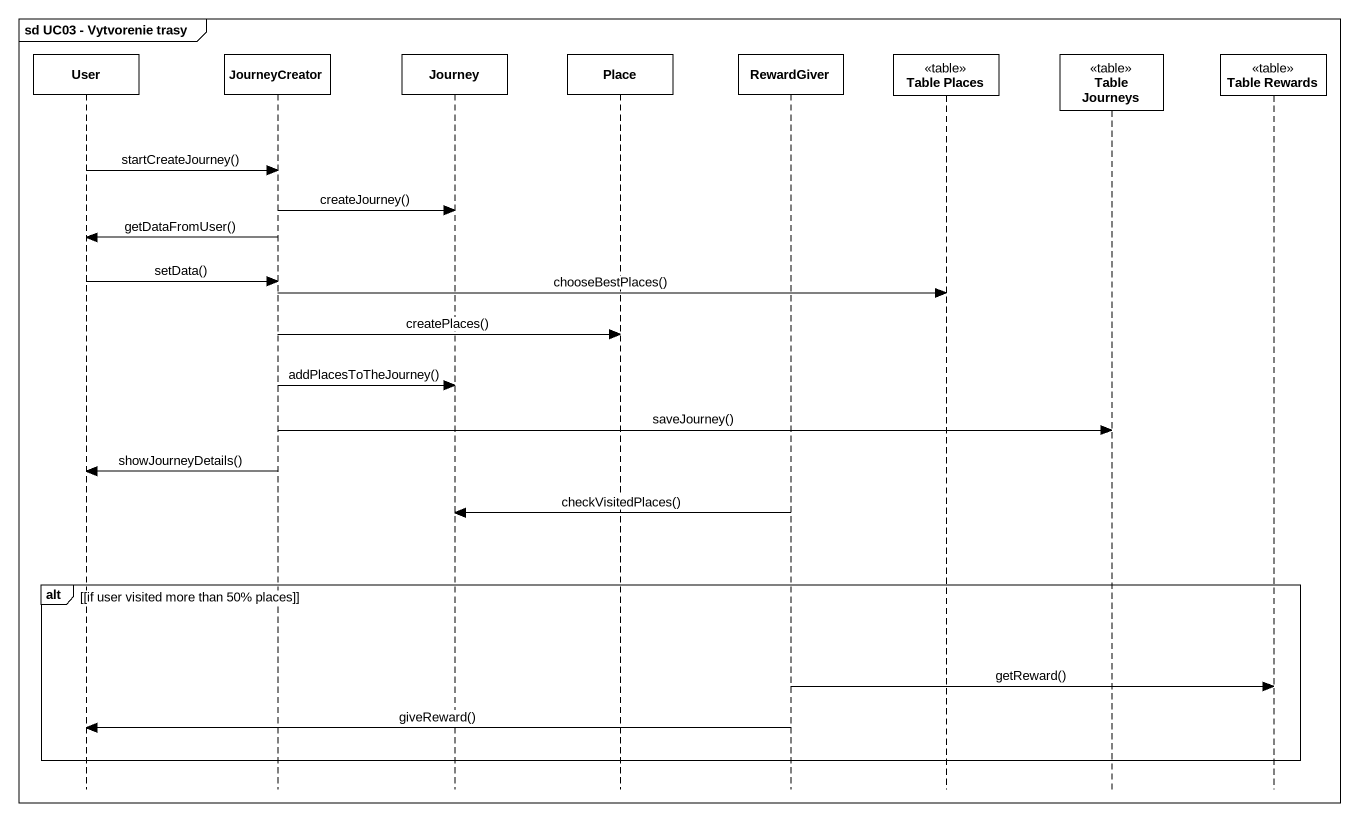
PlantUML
@startuml
mainframe sd UC03 - Vytvorenie trasy
hide footbox
participant User
participant JourneyCreator
participant Journey
participant Place
participant RewardGiver
participant "Table Places" as Table_Places <<table>>
participant "Table Journeys" as Table_Journeys <<table>>
participant "Table Rewards" as Table_Rewards <<table>>

User -> JourneyCreator : startCreateJourney()
JourneyCreator -> Journey : createJourney()
JourneyCreator -> User : getDataFromUser()
User -> JourneyCreator : setData()
JourneyCreator -> Table_Places : chooseBestPlaces()
JourneyCreator -> Place : createPlaces()
JourneyCreator -> Journey : addPlacesToTheJourney()
JourneyCreator -> Table_Journeys : saveJourney()
JourneyCreator -> User : showJourneyDetails()
RewardGiver -> Journey : checkVisitedPlaces()
alt [if user visited more than 50% places]
  RewardGiver -> Table_Rewards : getReward()
  RewardGiver -> User : giveReward()
end
@enduml
